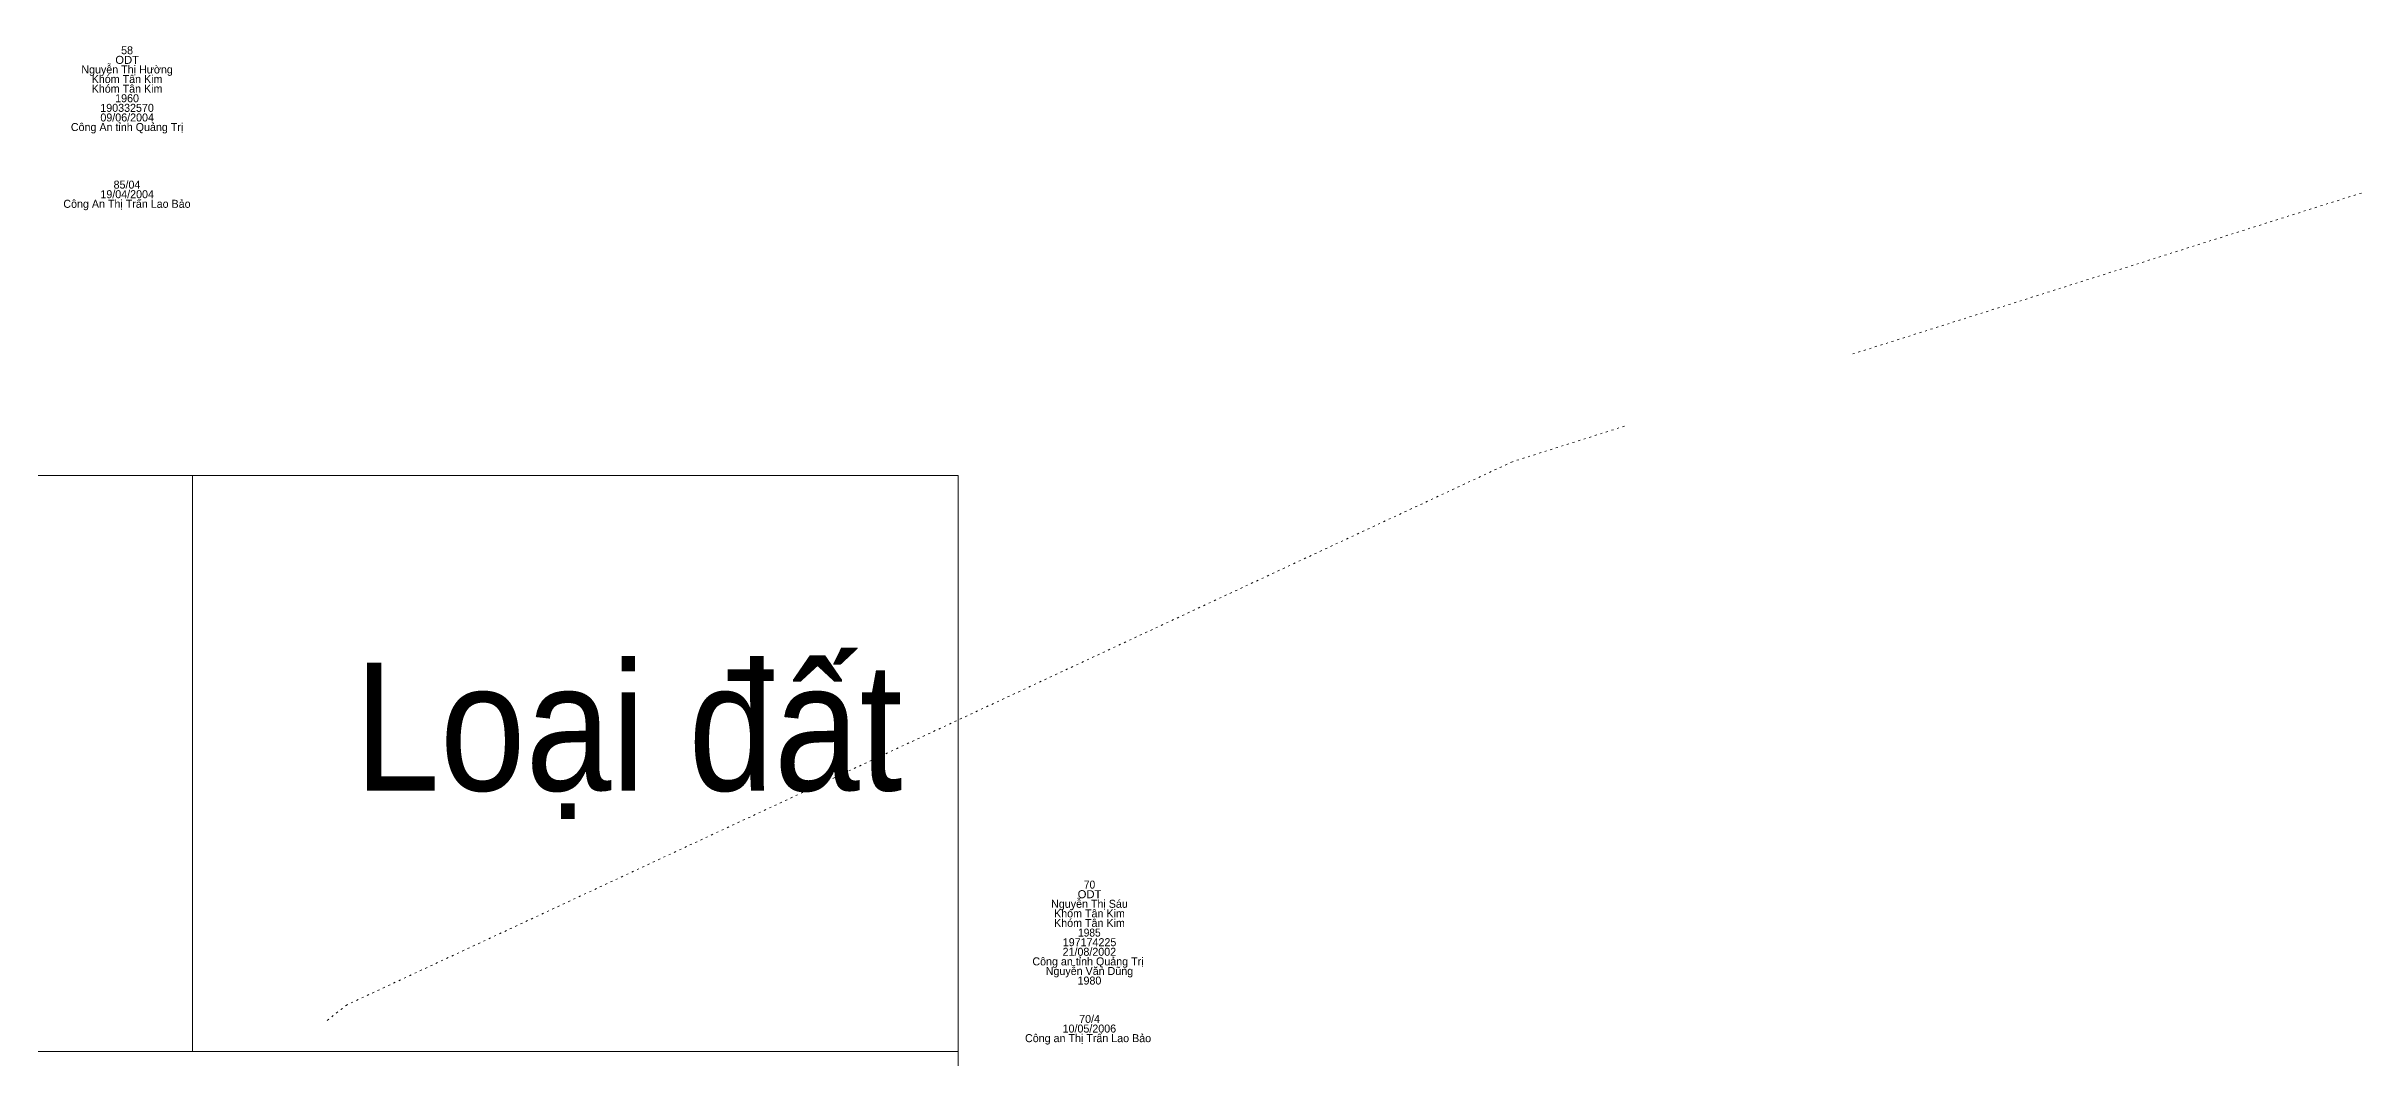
# Model space of a CAD drawing. Header units: metres. Extents: x 536499 to 537083, y 1836589 to 1837168.
# Drawn here: x 536711.7 to 536827.2, y 1836826.2 to 1836876.8 of the extents above; entities that cross this region are included whole.
import ezdxf
from ezdxf.enums import TextEntityAlignment as Align

# ---------------------------------------------------------------- set-up
doc = ezdxf.new("R2010")
doc.units = ezdxf.units.M
doc.header["$LTSCALE"] = 0.16
doc.linetypes.add('DOTTED', pattern=[1.5, 0.3, -1.2])
for name, color, linetype, lineweight in [('1', 7, 'DOTTED', 13), ('5', 7, 'Continuous', 13), ('59', 7, 'DOTTED', 13)]:
    doc.layers.add(name, color=color, linetype=linetype, lineweight=lineweight)

msp = doc.modelspace()

# ---------------------------------------------------------------- linework, layer by layer
at = {"layer": '5'}
for p, q in [((536577.34, 1836855.32), (536757.34, 1836855.32)), ((536719.06, 1836855.32), (536719.06, 1836826.52)), ((536757.34, 1836855.32), (536757.34, 1836711.64)), ((536577.34, 1836826.52), (536757.34, 1836826.52))]:
    msp.add_line(p, q, dxfattribs=at)
at = {"layer": '59'}
for p, q in [((536848.36, 1836876.06), (536801.96, 1836861.37)), ((536790.65, 1836857.79), (536785.04, 1836856.01)), ((536785.04, 1836856.01), (536726.79, 1836828.85)), ((536726.79, 1836828.85), (536725.65, 1836827.96))]:
    msp.add_line(p, q, dxfattribs=at)

# ---------------------------------------------------------------- texts
at = {"layer": '1'}
for s, width, p in [('ODT', 1.05, (536715.795, 1836875.91)), ('70', 0.95, (536763.905, 1836834.66)), ('ODT', 1.05, (536763.905, 1836834.18)), ('1985', 0.95, (536763.895, 1836832.26))]:
    msp.add_text(s, height=0.4, dxfattribs=dict(at, width=width)).set_placement(p, align=Align.CENTER)
for s, p in [('58', (536715.79, 1836876.39)), ('Nguyễn Thị Hường', (536715.79, 1836875.43)), ('Khóm Tân Kim', (536715.79, 1836874.95)), ('Khóm Tân Kim', (536715.79, 1836874.47)), ('1960', (536715.79, 1836873.99)), ('Công An tỉnh Quảng Trị', (536715.79, 1836872.55)), ('09/06/2004', (536715.795, 1836873.03)), ('190332570', (536715.79, 1836873.51)), ('19/04/2004', (536715.795, 1836869.19)), ('85/04', (536715.785, 1836869.67)), ('Công An Thị Trấn Lao Bảo', (536715.785, 1836868.71)), ('Nguyễn Thị Sáu', (536763.9, 1836833.7)), ('Khóm Tân Kim', (536763.9, 1836833.22)), ('Khóm Tân Kim', (536763.9, 1836832.74)), ('21/08/2002', (536763.895, 1836831.3)), ('197174225', (536763.905, 1836831.78)), ('Công an tỉnh Quảng Trị ', (536763.9, 1836830.82)), ('Nguyễn Văn Dũng', (536763.9, 1836830.34)), ('1980', (536763.9, 1836829.86)), ('10/05/2006', (536763.895, 1836827.46)), ('70/4', (536763.905, 1836827.94)), ('Công an Thị Trấn Lao Bảo ', (536763.905, 1836826.98))]:
    msp.add_text(s, height=0.4, dxfattribs=at).set_placement(p, align=Align.CENTER)
at = {"layer": '5', "width": 0.9}
msp.add_text('Loại đất', height=6.4, dxfattribs=at).set_placement((536740.85, 1836839.56), align=Align.CENTER)

doc.saveas('drawing.dxf')
